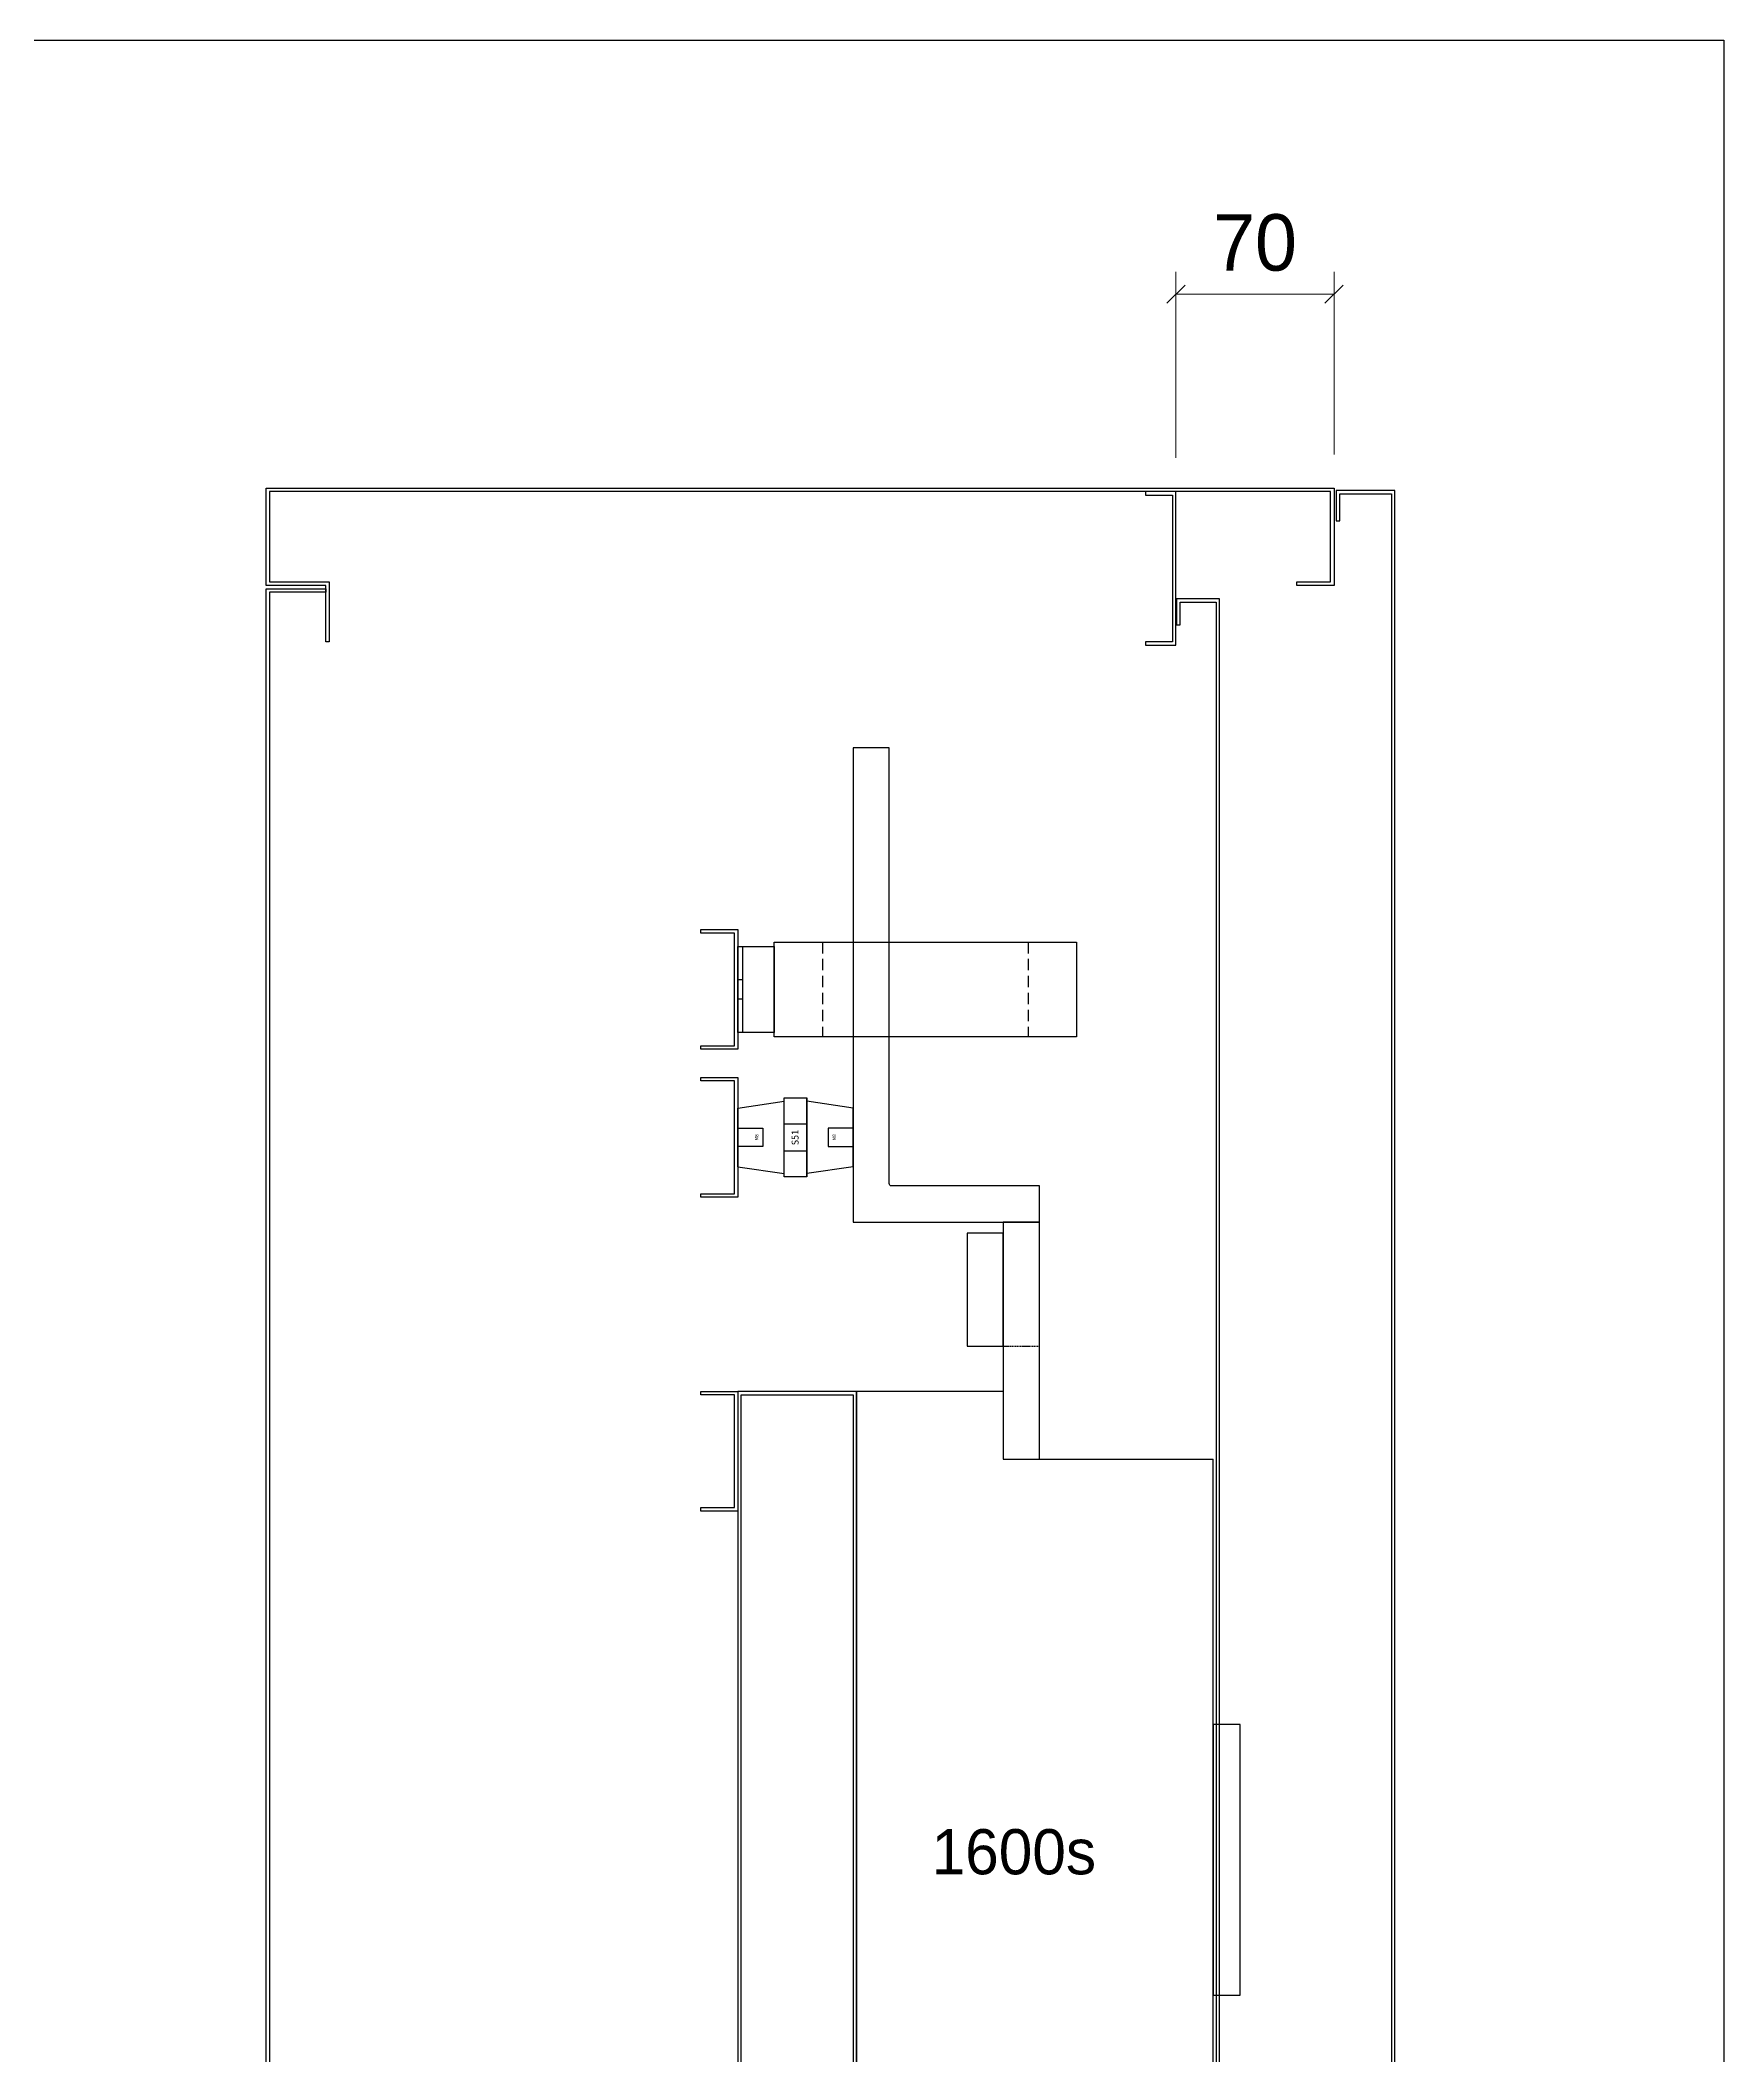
# Model space of a CAD drawing. Header units: millimetres. Extents: x 0 to 5940, y 0 to 4200.
# Drawn here: x 5194 to 5940, y 3307 to 4200 of the extents above; entities that cross this region are included whole.
import ezdxf
from ezdxf.enums import TextEntityAlignment as Align

# ---------------------------------------------------------------- set-up
doc = ezdxf.new("R2010")
doc.units = ezdxf.units.MM
doc.linetypes.add('ASVLTYPE', pattern=[0.75, 0.5, -0.25])
doc.layers.add('DIM', color=253, linetype='Continuous')
doc.styles.add('Tahoma (Input Text)', font='tahoma.ttf')
doc.dimstyles.new('Dim-25', dxfattribs={"dimtxt": 25, "dimasz": 8, "dimexe": 10, "dimexo": 15, "dimgap": 10, "dimtad": 1, "dimdec": 0, "dimtxsty": 'Standard', "dimblk": 'OBLIQUE', "dimcen": 10, "dimclrd": 5, "dimclre": 5, "dimclrt": 3, "dimazin": 3, "dimtfac": 1, "dimtdec": 0, "dimtmove": 0, "dimatfit": 3, "dimldrblk": 'OBLIQUE', "dimlwd": 9, "dimlwe": 9})

# ---------------------------------------------------------------- blocks, each defined once
blk = doc.blocks.new('khungtenAsean2')
at = {"color": 7}
blk.add_lwpolyline([(0, 0), (2970, 0), (2970, -2100), (0, -2100)], close=True, dxfattribs=at)
at = {"color": 1, "style": 'Tahoma (Input Text)', "flags": 8}
for tag, p in [('#03', (506.57, -2019.3)), ('#01', (137.05, -2021.28)), ('#05', (1106.63, -2021.28)), ('#07', (1834.68, -2021.28)), ('#09', (2146.72, -2021.28)), ('#02', (98.46, -2081.28)), ('#04', (486.11, -2081.28)), ('#06', (1065.33, -2081.28)), ('#08', (1817.45, -2081.28)), ('#10', (2146.72, -2081.28))]:
    blk.add_attdef(tag, p, '', height=25, dxfattribs=at)
blk.add_attdef('#11', text='', height=25, dxfattribs=at).set_placement((2914.99, -2067.35), align=Align.CENTER)
blk = doc.blocks.new('CML800A-2')
at = {"color": 85, "linetype": 'ASVLTYPE', "ltscale": 10}
for p, q in [((-2, 128.5), (40, 128.5)), ((-2, 37.5), (40, 37.5))]:
    blk.add_line(p, q, dxfattribs=at)
at = {"color": 85}
for p, q in [((0, 2), (38, 2)), ((14.75, 2), (14.75, 0)), ((23.25, 2), (23.25, 0))]:
    blk.add_line(p, q, dxfattribs=at)
for points in [[(-2, 150), (40, 150), (40, 16), (-2, 16)], [(0, 16), (38, 16), (38, 0), (0, 0)]]:
    blk.add_lwpolyline(points, close=True, dxfattribs=at)
blk = doc.blocks.new('su51-1')
at = {"color": 1}
for p, q in [((-13, 51), (-16, 30.5)), ((-13, 51), (13, 51)), ((13, 51), (16, 30.5)), ((-17.5, 30.5), (17.5, 30.5)), ((-17.5, 20.5), (-17.5, 30.5)), ((-16, 30.5), (16, 30.5)), ((-6, 30.5), (-6, 20.5)), ((6, 30.5), (6, 20.5)), ((17.5, 30.5), (17.5, 20.5)), ((17.5, 20.5), (-17.5, 20.5)), ((-17.5, 20.5), (17.5, 20.5)), ((-13, 0), (-16, 20.5)), ((-16, 20.5), (16, 20.5)), ((13, 0), (16, 20.5)), ((-13, 0), (13, 0))]:
    blk.add_line(p, q, dxfattribs=at)
for points in [[(-4, 51), (4, 51), (4, 40), (-4, 40)], [(-4, 0), (4, 0), (4, 11), (-4, 11)]]:
    blk.add_lwpolyline(points, close=True, dxfattribs=at)
at = {"color": 1, "width": 30.0978, "attachment_point": 5}
for s, insert, char_height in [('{\\fTahoma|b0|i0|c0|p34;M8}', (0, 42.66), 1.5), ('{\\fTahoma|b0|i0|c0|p34;S51}', (0, 25.66), 3), ('{\\fTahoma|b0|i0|c0|p34;M8}', (0, 8.34), 1.5)]:
    blk.add_mtext(s, dxfattribs=dict(at, insert=insert, char_height=char_height))
blk = doc.blocks.new('*D34')
at = {"color": 0, "linetype": 'ByBlock', "lineweight": -2}
for p, q in [((5701.42, 4091.52), (5693.42, 4083.52)), ((5763.42, 4083.52), (5771.42, 4091.52))]:
    blk.add_line(p, q, dxfattribs=at)
at = {"layer": 'Defpoints', "color": 0, "transparency": 16777216}
for p in [(5697.42, 4087.52), (5697.42, 4000.09), (5767.42, 4001.59)]:
    blk.add_point(p, dxfattribs=at)
at = {"layer": 'DIM', "color": 5, "lineweight": 9, "transparency": 16777216}
for p, q in [((5697.42, 4015.09), (5697.42, 4097.52)), ((5767.42, 4016.59), (5767.42, 4097.52)), ((5767.42, 4087.52), (5697.42, 4087.52))]:
    blk.add_line(p, q, dxfattribs=at)
at = {"layer": 'DIM', "color": 3, "transparency": 16777216, "insert": (5732.42, 4110.29), "char_height": 25, "attachment_point": 5}
blk.add_mtext('70', dxfattribs=at)
blk = doc.blocks.new('_Oblique')
at = {"color": 0, "linetype": 'ByBlock', "lineweight": -2}
blk.add_line((-0.5, -0.5), (0.5, 0.5), dxfattribs=at)
blk = doc.blocks.new('atong')
at = {"color": 2}
for p, q in [((142243.78, 38392.13), (142243.78, 38362.13)), ((142243.78, 38362.13), (142336.78, 38362.13)), ((142243.78, 38052.13), (142336.78, 38052.13)), ((142243.78, 38022.13), (142243.78, 38052.13))]:
    blk.add_line(p, q, dxfattribs=at)
for points in [[(142243.78, 38392.13), (142178.78, 38392.13), (142178.78, 38022.13), (142243.78, 38022.13)], [(142336.78, 38052.13), (142336.78, 38362.13)]]:
    blk.add_lwpolyline(points, dxfattribs=at)
blk.add_lwpolyline([(142336.78, 38124.63), (142348.78, 38124.63), (142348.78, 38244.63), (142336.78, 38244.63)], close=True, dxfattribs=at)
at = {"color": 7, "insert": (142248.47, 38188.07), "char_height": 20, "width": 145.1142, "attachment_point": 5}
blk.add_mtext('1600s', dxfattribs=at)

msp = doc.modelspace()

# ---------------------------------------------------------------- linework, layer by layer
at = {"color": 1, "linetype": 'ASVLTYPE'}
msp.add_line((5620.92, 3621.59), (5636.92, 3621.59), dxfattribs=at)
at = {"color": 7}
for points in [[(5750.92, 3960.09), (5765.92, 3960.09), (5765.92, 4000.09), (5295.92, 4000.09), (5295.92, 3960.09), (5322.42, 3960.09), (5322.42, 3933.59), (5320.92, 3933.59), (5320.92, 3958.59), (5294.42, 3958.59), (5294.42, 4001.59), (5767.42, 4001.59), (5767.42, 3958.59), (5750.92, 3958.59)], [(5683.92, 3998.59), (5695.92, 3998.59), (5695.92, 3933.59), (5683.92, 3933.59), (5683.92, 3932.09), (5697.42, 3932.09), (5697.42, 4000.09), (5683.92, 4000.09)], [(5769.92, 3987.09), (5769.92, 3999.09), (5792.92, 3999.09), (5792.92, 2004.09), (5769.92, 2004.09), (5769.92, 2016.09), (5768.42, 2016.09), (5768.42, 2002.59), (5794.42, 2002.59), (5794.42, 4000.59), (5768.42, 4000.59), (5768.42, 3987.09)], [(5320.92, 3955.59), (5295.92, 3955.59), (5295.92, 2047.59), (5320.92, 2047.59), (5320.92, 2046.09), (5294.42, 2046.09), (5294.42, 3957.09), (5320.92, 3957.09)]]:
    msp.add_lwpolyline(points, close=True, dxfattribs=at)
at = {"color": 6}
msp.add_lwpolyline([(5699.22, 3941.09), (5699.22, 3951.09), (5715.22, 3951.09), (5715.22, 2052.09), (5699.22, 2052.09), (5699.22, 2062.09), (5697.72, 2062.09), (5697.72, 2050.59), (5716.72, 2050.59), (5716.72, 3952.59), (5697.72, 3952.59), (5697.72, 3941.09)], close=True, dxfattribs=at)
at = {"color": 1}
msp.add_lwpolyline([(5554.42, 3676.59), (5554.42, 3676.59), (5636.92, 3676.59), (5636.92, 3692.59), (5571.42, 3692.59, -0.414214), (5570.42, 3693.59), (5570.42, 3886.59), (5554.42, 3886.59), (5554.42, 3676.59), (5570.42, 3676.59)], format="xyb", dxfattribs=at)
at = {"color": 8}
for points in [[(5486.92, 3754.59), (5501.92, 3754.59), (5501.92, 3804.59), (5486.92, 3804.59), (5486.92, 3806.09), (5503.42, 3806.09), (5503.42, 3753.09), (5486.92, 3753.09)], [(5486.92, 3689.09), (5501.92, 3689.09), (5501.92, 3739.09), (5486.92, 3739.09), (5486.92, 3740.59), (5503.42, 3740.59), (5503.42, 3687.59), (5486.92, 3687.59)], [(5486.92, 3550.09), (5501.92, 3550.09), (5501.92, 3600.09), (5486.92, 3600.09), (5486.92, 3601.59), (5503.42, 3601.59), (5503.42, 3548.59), (5486.92, 3548.59)]]:
    msp.add_lwpolyline(points, close=True, dxfattribs=at)
at = {"color": 1}
for points in [[(5604.92, 3621.59), (5620.92, 3621.59), (5620.92, 3671.59), (5604.92, 3671.59)], [(5620.92, 3571.59), (5636.92, 3571.59), (5636.92, 3676.59), (5620.92, 3676.59)]]:
    msp.add_lwpolyline(points, close=True, dxfattribs=at)
at = {"color": 8}
for points in [[(5504.92, 3601.59), (5503.42, 3601.59), (5503.42, 3231.59), (5555.92, 3231.59), (5555.92, 3601.59), (5503.42, 3601.59)], [(5504.92, 3600.09), (5504.92, 3600.09), (5504.92, 3600.09), (5554.42, 3600.09), (5554.42, 3233.09), (5504.92, 3233.09), (5504.92, 3600.09)]]:
    msp.add_lwpolyline(points, dxfattribs=at)

# ---------------------------------------------------------------- block references
at = {"color": 7, "xscale": 2, "yscale": 2, "zscale": 2}
msp.add_blockref('khungtenAsean2', (0, 4200), dxfattribs=at)
at = {"color": 7, "rotation": 270}
msp.add_blockref('CML800A-2', (5503.42, 3798.59), dxfattribs=at)
at = {"color": 2, "rotation": 90}
msp.add_blockref('su51-1', (5554.42, 3714.09), dxfattribs=at)
at = {"color": 2}
msp.add_blockref('atong', (-136622.86, -34790.54), dxfattribs=at)

# ---------------------------------------------------------------- dimensions: what is measured, and where the dimension line sits
at = {"layer": 'DIM'}
dim = msp.add_linear_dim(base=(5697.42, 4087.52), p1=(5767.42, 4001.59), p2=(5697.42, 4000.09), dimstyle='Dim-25', dxfattribs=at)
dim.commit()
dim.dimension.update_dxf_attribs({"geometry": '*D34', "text_midpoint": (5732.42, 4110.29)})

doc.saveas('drawing.dxf')
